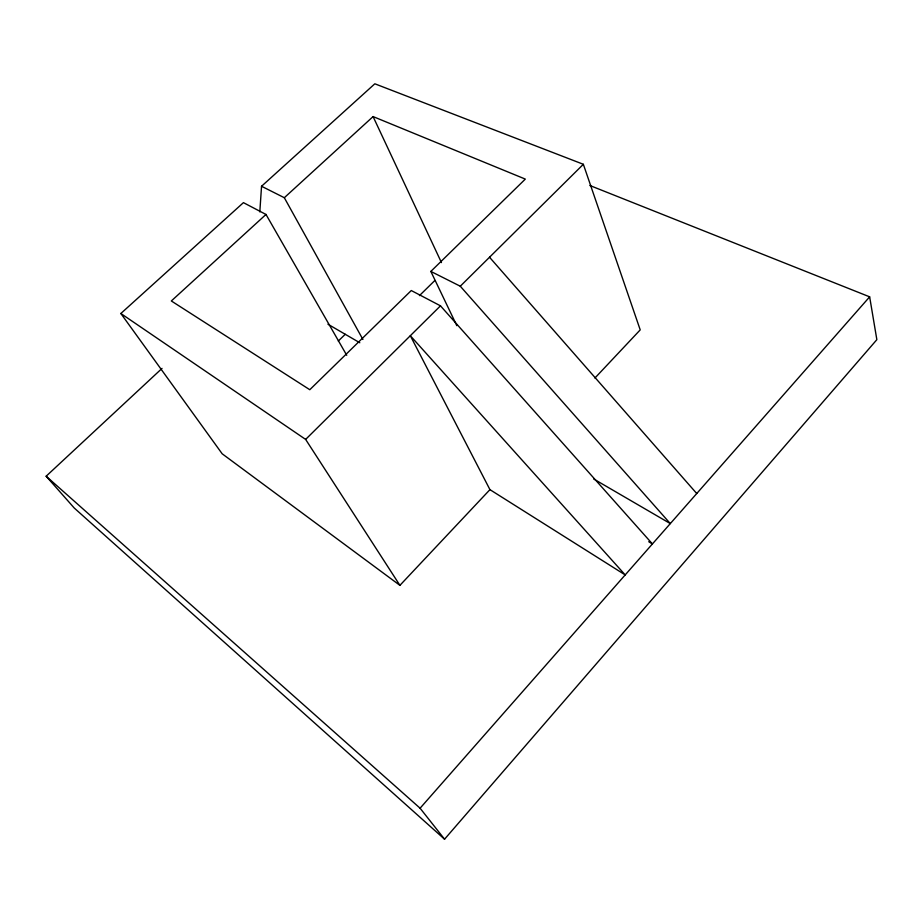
<?xml version="1.0" encoding="UTF-8"?>
<svg xmlns="http://www.w3.org/2000/svg" width="923" height="923" viewBox="0 0 923 923"><rect width="100%" height="100%" fill="white"/><g stroke="black" fill="none" stroke-linecap="round" stroke-linejoin="round"><path stroke-width="1.38" d="M259.813 211.921L261.544 186.261L374.83 83.797L583.348 164.294L640.216 329.88L594.931 378.026M162.021 368.404L46.15 476.21L74.278 508.054L444.563 839.203L876.85 339.664L869.651 296.837L589.855 185.5M444.563 839.203L420.092 808.213L869.651 296.837M346.736 355.286L265.997 214.459L243.43 202.645L120.855 313.497L222.178 453.793L399.913 585.355L489.94 489.64L410.32 335.707L625.194 574.914L489.94 489.64M399.913 585.355L305.64 439.417L440.479 305.836L652.423 543.935L648.731 541.72M261.544 186.261L284.319 197.718L373.088 116.586L525.314 179.097L430.845 271.42L460.277 286.222L583.348 164.294M419.457 295.614L434.86 280.488M338.291 341.037L345.248 334.288M265.997 214.459L171.332 300.967L309.793 389.714L411.277 290.537L440.479 305.836M327.953 324.215L359.797 342.756M593.697 478.979L670.306 523.595L460.277 286.222M120.855 313.497L305.64 439.417M46.15 476.21L420.092 808.213M489.525 257.24L696.738 493.517M284.319 197.718L362.912 339.468M430.845 271.42L456.827 325.669M373.088 116.586L441.459 262.594"/></g></svg>
